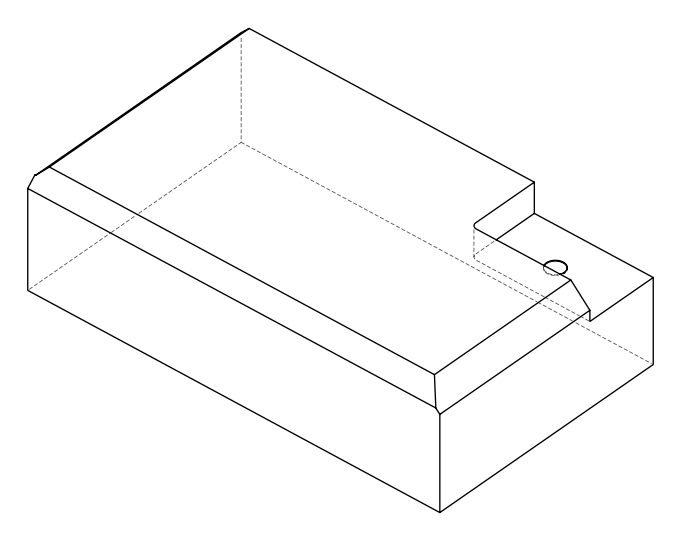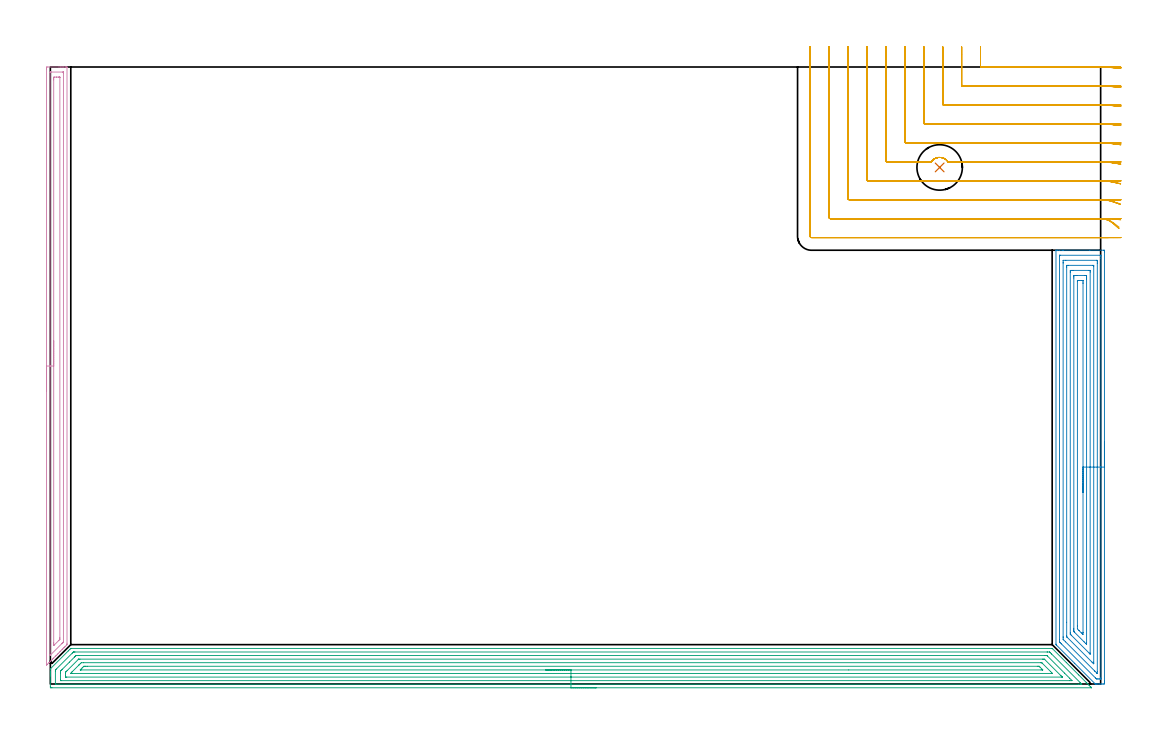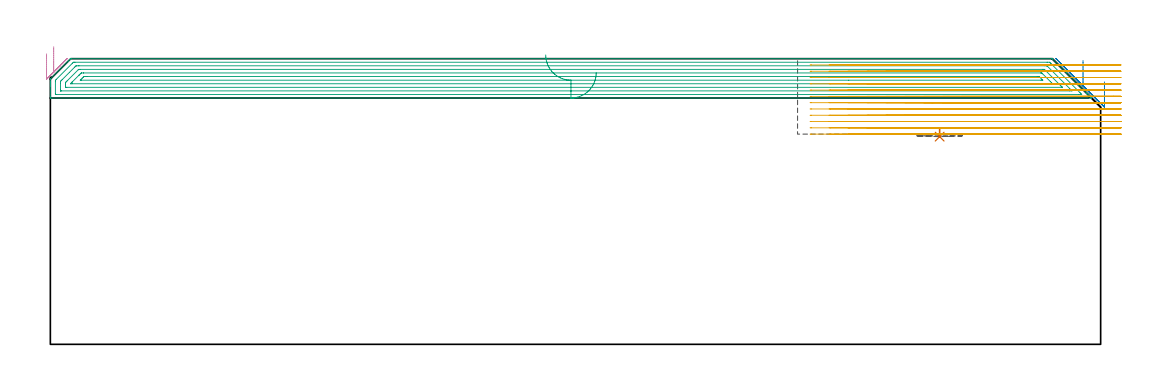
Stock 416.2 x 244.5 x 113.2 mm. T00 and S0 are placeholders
(PLAN: 5 operations, 2 tool changes, 69.8 min)
(1 INDEXABLE_INSERT_DRILL_BLIND_HOLE_FROM_SOLID | STEP1POCKET | NXT0302_007 | 0.02 min | 7796 mm3)
(2 AREA_MILL | FG_CHAMFER_SURFACE | UGT0205_001 | 9.63 min | 33112 mm3)
(3 AREA_MILL_1 | FG_CHAMFER_SURFACE_1 | UGT0205_001 | 19.6 min | 48957 mm3)
(4 AREA_MILL_2 | FG_CHAMFER_SURFACE_2 | UGT0205_001 | 5.82 min | 7598 mm3)
(5 MILL_CORNER_NOTCH_RECTANGULAR | CORNER_NOTCH_RECTANGULAR | NXT0201_013 | Follow Part, ap 2.5, ae 75% | 34.69 min | 251513 mm3)
(TOOL NXT0302_007 | Index. Insert Drill 18mm [880-D1800L25-05] | D18 PA176 FL90 Z2)
(TOOL UGT0205_001 | Chamfer Mill 20 x 3 x 45 deg. | D20 FL50 Z2)
(TOOL NXT0201_013 | ENDMILL 10mm | D10 FL30 Z4)
(OP 1 INDEXABLE_INSERT_DRILL_BLIND_HOLE_FROM_SOLID)
G17 G21 G94 G90
T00 M6
G54
G17 G0 G90 X352.4 Y204.7 S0 M3
G43 Z123.2 H1
G94 G81 G98 Z82.3 F250. R85.3
G80
M5
M2
(OP 2 AREA_MILL)
G17 G21 G94 G90
T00 M6
G54
G17 G0 G90 X417.7 Y95.95 S1061 M3
G43 Z123.2 H0
Z104.
G94 G1 Y95.912 Z103.128 F250.
Y95.798 Z102.263
Y95.609 Z101.412
Y95.347 Z100.58
Y95.013 Z99.774
Y94.61 Z99.
Y94.141 Z98.264
Y93.61 Z97.572
Y93.021 Z96.929
Y92.378 Z96.34
Y91.686 Z95.808
Y90.95 Z95.34
Y90.176 Z94.937
Y89.37 Z94.603
Y88.538 Z94.341
Y87.686 Z94.152
Y86.822 Z94.038
Y85.95 Z94.
Y1.116
X417.699 Y0.62 Z94.001
X417.696 Y0.227 Z94.002
X417.691 Y0.01 Z94.004
X417.31 Y0. Z94.385
X416.773 Z94.924
X416.432 Z95.264
X415.896 Z95.8
X415.555 Z96.14
X414.874 Z96.825
X414.531 Z97.168
X414.354 Z97.341
X414.139 Y0.001 Z97.551
X414.097 Y0.01 Z97.593
X414.049 Y0.047 Z97.643
X413.963 Y0.135 Z97.733
X413.926 Y0.173 Z97.772
X405.907 Y8.192 Z105.791
X398.654 Y15.447 Z113.045
X398.504 Y15.605 Z113.189
X398.5 Y15.81 Z113.2
Y171.727
X398.502 Y171.89 Z113.188
X398.649 Y171.897 Z113.043
X398.803 Y171.9 Z112.896
X399.086 Z112.613
X399.768 Z111.927
X400.985 Z110.712
X401.522 Z110.172
X411.913 Z99.785
X417.31 Z94.388
X417.581 Y171.897 Z94.117
X417.692 Y171.89 Z94.006
X417.699 Y171.777 Z93.999
X417.7 Y171.28 Z94.
Y85.95
X416.286 Z95.414
Y2.407
X416.284 Y2.035 Z95.416
X416.282 Y2.014 Z95.418
X416.28 Y2.01 Z95.42
X416.266 Y2.006 Z95.434
X416.195 Y2.002 Z95.505
X416.088 Y2. Z95.612
X415.955 Z95.745
X415.555 Z96.145
X415.076 Y2.002 Z96.624
X414.678 Y2.01 Z97.022
X414.548 Y2.013 Z97.152
X414.415 Y2.142 Z97.285
X414.144 Y2.407 Z97.556
X400.645 Y15.905 Z111.055
X400.25 Y16.302 Z111.45
X400.051 Y16.506 Z111.649
X399.952 Y16.609 Z111.748
X399.921 Y16.658 Z111.779
X399.914 Y17.597 Z111.786
Y169.493
X399.916 Y169.865 Z111.784
X399.918 Y169.886 Z111.782
X399.92 Y169.89 Z111.78
X399.935 Y169.894 Z111.765
X400.005 Y169.898 Z111.695
X400.112 Y169.9 Z111.588
X400.245 Z111.455
X416.033 Z95.667
X416.216 Y169.897 Z95.484
X416.249 Y169.895 Z95.451
X416.278 Y169.891 Z95.422
X416.28 Y169.848 Z95.42
X416.284 Y169.644 Z95.416
X416.285 Y169.493 Z95.415
X416.286 Y168.749 Z95.414
Y85.95
X414.872 Z96.828
X414.871 Y4.891 Z96.829
X414.87 Y4.194 Z96.83
X414.869 Y4.155 Z96.831
X414.812 Y4.194 Z96.888
X414.678 Y4.324 Z97.022
X413.911 Y5.088 Z97.789
X413.801 Y5.198 Z97.899
X402.296 Y16.703 Z109.404
X401.522 Y17.483 Z110.178
X401.413 Y17.597 Z110.287
X401.335 Y17.7 Z110.365
X401.333 Y17.789 Z110.367
X401.329 Y18.49 Z110.371
Y18.687
Y166.812
Y167.008
X401.336 Y167.706 Z110.364
X401.338 Y167.893 Z110.362
X402.399 Y167.9 Z109.301
X414.489 Y167.899 Z97.211
X414.678 Y167.895 Z97.022
X414.862 Y167.89 Z96.838
X414.867 Y167.706 Z96.833
X414.869 Y167.511 Z96.831
X414.871 Y166.812 Z96.829
X414.872 Y166.615 Z96.828
Y85.95
X413.457 Z98.243
Y8.662
X413.456 Y8.12 Z98.244
X413.454 Y8.042 Z98.246
X413.452 Y8.011 Z98.248
X413.31 Y8.147 Z98.39
X413.057 Y8.393 Z98.643
X412.924 Y8.525 Z98.776
X412.787 Y8.662 Z98.913
X402.959 Y18.49 Z108.741
X402.852 Y18.603 Z108.848
X402.767 Y18.694 Z108.933
X402.75 Y18.732 Z108.95
X402.748 Y18.763 Z108.952
X402.744 Y19.033 Z108.956
X402.743 Y24.45 Z108.957
Y165.025
X402.744 Y165.567 Z108.956
X402.746 Y165.749 Z108.954
X402.749 Y165.885 Z108.951
X402.847 Y165.89 Z108.853
X403.276 Y165.9 Z108.424
X403.294 Z108.406
X412.943 Z98.757
X413.352 Y165.893 Z98.348
X413.448 Y165.89 Z98.252
X413.452 Y165.827 Z98.248
X413.455 Y165.758 Z98.245
X413.457 Y165.376 Z98.243
Y85.95
X412.043 Z99.657
Y12.24
X412.041 Y12.017 Z99.659
X412.037 Y11.908 Z99.663
X412.035 Y11.876 Z99.665
X412.002 Y11.905 Z99.698
X411.907 Y11.995 Z99.793
X411.663 Y12.236 Z100.037
X404.515 Y19.384 Z107.185
X404.339 Y19.563 Z107.361
X404.199 Y19.71 Z107.501
X404.164 Y19.751 Z107.536
X404.161 Y19.774 Z107.539
X404.159 Y19.829 Z107.541
X404.157 Y20.273 Z107.543
Y163.234
X404.164 Y163.683 Z107.536
X404.171 Y163.89 Z107.529
X404.384 Y163.897 Z107.316
X405.03 Y163.9 Z106.67
X405.258 Z106.442
X411.398 Y163.899 Z100.302
X411.912 Y163.893 Z99.788
X412.032 Y163.89 Z99.668
X412.036 Y163.683 Z99.664
X412.043 Y163.242 Z99.657
Y85.95
X410.629 Z101.071
Y16.361
X410.627 Y15.81 Z101.073
X410.625 Y15.742 Z101.075
Y15.74
X410.609 Y15.75 Z101.091
X410.541 Y15.81 Z101.159
X410.293 Y16.055 Z101.407
X409.644 Y16.703 Z102.056
X405.907 Y20.44 Z105.793
X405.728 Y20.622 Z105.972
X405.639 Y20.715 Z106.061
X405.596 Y20.764 Z106.104
X405.578 Y20.787 Z106.122
X405.577 Y20.829 Z106.123
X405.573 Y21.171 Z106.127
X405.571 Y21.513 Z106.129
Y22.064
X405.572 Y160.9 Z106.128
X405.574 Y161.451 Z106.126
X405.578 Y161.787 Z106.122
X405.583 Y161.89 Z106.117
X405.687 Y161.893 Z106.013
X405.907 Y161.897 Z105.793
X406.344 Y161.9 Z105.356
X406.784 Z104.916
X409.852 Z101.848
X410.293 Y161.898 Z101.407
X410.44 Y161.895 Z101.26
X410.557 Y161.89 Z101.143
X410.622 Y161.882 Z101.078
X410.624 Y161.793 Z101.076
X410.627 Y161.451 Z101.073
X410.629 Y161.109 Z101.071
Y160.558
Y85.95
X409.215 Z102.485
X409.214 Y20.483 Z102.486
X409.213 Y20.277 Z102.487
X409.208 Y19.596 Z102.492
X408.539 Y20.259 Z103.161
X407.661 Y21.136 Z104.039
X407.628 Y21.171 Z104.072
X406.992 Y21.852 Z104.708
X406.986 Y22.958 Z104.714
X406.985 Y159.459 Z104.715
X406.986 Y159.664 Z104.714
X406.989 Y159.836 Z104.711
X406.991 Y159.877 Z104.709
X406.993 Y159.89 Z104.707
X407.045 Y159.893 Z104.655
X407.199 Y159.897 Z104.501
X407.43 Y159.9 Z104.27
X407.661 Z104.039
X408.539 Z103.161
X409.185 Y159.899 Z102.515
X409.203 Y159.894 Z102.497
X409.207 Y159.892 Z102.493
X409.211 Y159.873 Z102.489
X409.213 Y159.664 Z102.487
X409.215 Y158.975 Z102.485
Y158.771
Y85.95
Y85.078 Z102.523
Y84.213 Z102.637
Y83.362 Z102.826
Y82.53 Z103.088
Y81.724 Z103.422
Y80.95 Z103.825
Y80.214 Z104.294
Y79.522 Z104.825
Y78.879 Z105.414
Y78.29 Z106.057
Y77.758 Z106.75
Y77.29 Z107.485
Y76.887 Z108.259
Y76.553 Z109.065
Y76.291 Z109.897
Y76.102 Z110.749
Y75.988 Z111.614
Y75.95 Z112.485
G0 Z123.2
M5
M2
(OP 3 AREA_MILL_1)
G17 G21 G94 G90
T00 M6
G54
G17 G0 G90 X216.3 Y-1.5 S1061 M3
G43 Z123.2 H0
Z107.6
G94 G1 X216.262 Z106.728 F250.
X216.148 Z105.864
X215.959 Z105.012
X215.697 Z104.18
X215.363 Z103.374
X214.96 Z102.6
X214.492 Z101.864
X213.96 Z101.172
X213.371 Z100.529
X212.728 Z99.94
X212.036 Z99.408
X211.3 Z98.94
X210.526 Z98.537
X209.72 Z98.203
X208.888 Z97.941
X208.036 Z97.752
X207.172 Z97.638
X206.3 Z97.6
X0.63
X0.264 Y-1.497 Z97.602
X0.01 Y-1.493 Z97.604
X0. Y-1.138 Z97.959
Y3.237 Z102.332
Y3.754 Z102.851
Y4.112 Z103.208
Y4.629 Z103.725
Y4.987 Z104.082
X0.001 Y5.862 Z104.96
X0.003 Y5.992 Z105.088
X0.034 Y6.035 Z105.133
X7.122 Y13.123 Z112.222
X7.784 Y13.785 Z112.883
X8.027 Y14.025 Z113.122
X8.106 Y14.097 Z113.189
X8.231 Y14.1 Z113.2
X396.768
X396.995 Y14.096 Z113.189
X397.147 Y13.953 Z113.053
X402.613 Y8.488 Z107.586
X407.499 Y3.602 Z102.701
X410.49 Y0.612 Z99.708
X410.629 Y0.473 Z99.57
X410.784 Y0.317 Z99.415
X410.928 Y0.175 Z99.27
X411.374 Y-0.274 Z98.826
X411.672 Y-0.571 Z98.527
X411.802 Y-0.7 Z98.396
X412.156 Y-1.056 Z98.044
X412.332 Y-1.231 Z97.868
X412.407 Y-1.307 Z97.793
X412.566 Y-1.47 Z97.628
X412.583 Y-1.494 Z97.604
X412.566 Y-1.499 Z97.599
X206.3 Y-1.5 Z97.6
Y-0.086 Z99.014
X2.237 Y-0.085 Z99.015
X2.061 Y-0.082 Z99.018
X2.019 Y-0.079 Z99.021
X2.009 Y-0.076 Z99.024
X2.006 Y-0.063 Z99.037
X2.003 Y-0.028 Z99.072
X2. Y0.146 Z99.246
X2.001 Y4.987 Z104.087
X2.004 Y5.393 Z104.493
X2.01 Y5.513 Z104.613
X2.023 Y5.561 Z104.661
X2.365 Y5.915 Z105.015
X8.678 Y12.228 Z111.328
X9.001 Y12.547 Z111.647
X9.085 Y12.628 Z111.728
X9.135 Y12.674 Z111.774
X9.216 Y12.679 Z111.779
X9.572 Y12.684 Z111.784
X9.754 Y12.685 Z111.785
X394.98
X395.162
X395.874 Y12.679 Z111.779
X395.969 Y12.67 Z111.77
X396.069 Y12.573 Z111.673
X396.27 Y12.377 Z111.477
X396.662 Y11.988 Z111.088
X396.768 Y11.882 Z110.982
X408.038 Y0.612 Z99.712
X408.393 Y0.254 Z99.354
X408.666 Y-0.028 Z99.072
X408.706 Y-0.079 Z99.021
X408.613 Y-0.081 Z99.019
X408.393 Y-0.084 Z99.016
X408.212 Y-0.085 Z99.015
X407.499 Y-0.086 Z99.014
X206.3
Y1.328 Z100.428
X4.369 Y1.329 Z100.429
X4.207 Y1.331 Z100.431
X4.046 Y1.335 Z100.435
X4.01 Y1.336 Z100.436
X4.006 Y1.366 Z100.466
X4.003 Y1.42 Z100.52
X4.001 Y1.487 Z100.587
X4. Y1.69 Z100.79
X4.001 Y4.314 Z103.414
X4.008 Y4.987 Z104.087
X4.01 Y5.087 Z104.187
X4.051 Y5.14 Z104.24
X4.207 Y5.305 Z104.405
X4.488 Y5.588 Z104.688
X4.762 Y5.862 Z104.962
X7.583 Y8.684 Z107.784
X9.572 Y10.673 Z109.773
X9.795 Y10.895 Z109.995
X10.018 Y11.113 Z110.213
X10.167 Y11.255 Z110.355
X10.311 Y11.265 Z110.365
X10.467 Y11.267 Z110.367
X11.199 Y11.271 Z110.371
X11.361 Y11.272 Z110.372
X394.086 Y11.271 Z110.371
X394.822 Y11.267 Z110.367
X394.896 Y11.265 Z110.365
X394.936 Y11.253 Z110.353
X394.98 Y11.217 Z110.317
X395.087 Y11.113 Z110.213
X401.91 Y4.291 Z103.391
X403.922 Y2.279 Z101.379
X404.709 Y1.487 Z100.587
X404.816 Y1.374 Z100.474
X404.835 Y1.335 Z100.435
X403.922 Y1.329 Z100.429
X206.3 Y1.328 Z100.428
Y2.743 Z101.843
X6.501
X6.151 Y2.744 Z101.844
X6.097 Y2.746 Z101.846
X6.042 Y2.75 Z101.85
X6.01 Y2.755 Z101.855
X6.008 Y2.803 Z101.903
X6. Y3.233 Z102.333
Y4.108 Z103.208
Y4.112 Z103.212
X6.01 Y4.547 Z103.647
X6.013 Y4.652 Z103.752
X6.071 Y4.715 Z103.815
X6.169 Y4.817 Z103.917
X6.337 Y4.987 Z104.087
X6.61 Y5.261 Z104.361
X11.033 Y9.684 Z108.784
X11.143 Y9.791 Z108.891
X11.186 Y9.829 Z108.929
X11.209 Y9.848 Z108.948
X11.236 Y9.85 Z108.95
X11.361 Y9.854 Z108.954
X11.75 Y9.857 Z108.957
X393.191
X393.583 Y9.855 Z108.955
X393.832 Y9.85 Z108.95
X393.892 Y9.848 Z108.948
X393.977 Y9.768 Z108.868
X394.086 Y9.665 Z108.765
X400.514 Y3.237 Z102.337
X400.675 Y3.074 Z102.174
X400.973 Y2.767 Z101.867
X400.991 Y2.746 Z101.846
X400.99
X400.967 Y2.744 Z101.844
X400.923 Y2.743 Z101.843
X206.3
Y4.157 Z103.257
X8.633
X8.279 Y4.158 Z103.258
X8.103 Y4.161 Z103.261
X8.021 Y4.164 Z103.264
X8.011 Y4.179 Z103.279
X8.296 Y4.486 Z103.586
X8.627 Y4.827 Z103.927
X8.678 Y4.88 Z103.98
X11.361 Y7.563 Z106.663
X11.411 Y7.613 Z106.713
X11.833 Y8.026 Z107.126
X12.255 Y8.436 Z107.536
X12.305 Y8.438 Z107.538
X13.149 Y8.443 Z107.543
X13.195
X392.343
X392.767 Y8.442 Z107.542
X392.819 Y8.439 Z107.539
X392.842 Y8.437 Z107.537
X392.874 Y8.416 Z107.516
X393.017 Y8.28 Z107.38
X393.191 Y8.11 Z107.21
X396.314 Y4.987 Z104.087
X396.768 Y4.531 Z103.631
X397.015 Y4.275 Z103.375
X397.112 Y4.164 Z103.264
X396.768 Y4.158 Z103.258
X396.722 Y4.157 Z103.257
X206.3
Y5.571 Z104.671
X12.255 Y5.572 Z104.672
X11.957 Y5.573 Z104.673
X11.873 Y5.575 Z104.675
X11.838 Y5.577 Z104.677
X11.91 Y5.654 Z104.754
X12.041 Y5.792 Z104.892
X12.624 Y6.376 Z105.476
X13.066 Y6.819 Z105.919
X13.149 Y6.901 Z106.001
X13.235 Y6.979 Z106.079
X13.27 Y7.01 Z106.11
X13.301 Y7.022 Z106.122
X13.448 Y7.025 Z106.125
X13.747 Y7.028 Z106.128
X14.043 Y7.029 Z106.129
X14.64
X391.105
X391.403 Y7.028 Z106.128
X391.7 Y7.025 Z106.125
X391.784 Y7.022 Z106.122
X391.824 Y7.017 Z106.117
X391.846 Y6.998 Z106.098
X391.937 Y6.911 Z106.011
X392.114 Y6.738 Z105.838
X392.297 Y6.555 Z105.655
X392.989 Y5.862 Z104.962
X393.191 Y5.657 Z104.757
X393.258 Y5.583 Z104.683
X393.251 Y5.578 Z104.678
X393.191 Y5.576 Z104.676
X392.594 Y5.572 Z104.672
X316.382 Y5.571 Z104.671
X206.3
X205.428 Z104.709
X204.564 Z104.823
X203.712 Z105.012
X202.88 Z105.274
X202.074 Z105.608
X201.3 Z106.011
X200.564 Z106.48
X199.872 Z107.011
X199.229 Z107.6
X198.64 Z108.243
X198.108 Z108.935
X197.64 Z109.671
X197.237 Z110.445
X196.903 Z111.251
X196.641 Z112.083
X196.452 Z112.935
X196.338 Z113.8
X196.3 Z114.671
G0 Z123.2
M5
M2
(OP 4 AREA_MILL_2)
G17 G21 G94 G90
T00 M6
G54
G17 G0 G90 X-1.5 Y116. S1061 M3
G43 Z123.2 H0
Z115.1
G94 G1 Y116.038 Z114.228 F250.
Y116.152 Z113.364
Y116.341 Z112.512
Y116.603 Z111.68
Y116.937 Z110.874
Y117.34 Z110.1
Y117.808 Z109.364
Y118.34 Z108.672
Y118.929 Z108.029
Y119.572 Z107.44
Y120.264 Z106.908
Y121. Z106.44
Y121.774 Z106.037
Y122.58 Z105.703
Y123.412 Z105.441
Y124.263 Z105.252
Y125.128 Z105.138
Y126. Z105.1
Y243.505
X-1.499 Y243.886 Z105.101
X-1.495 Y244.393 Z105.103
X-1.492 Y244.491 Z105.106
X-0.992 Y244.5 Z105.605
X3.435 Z110.03
X3.989 Z110.585
X4.321 Z110.917
X4.874 Z111.47
X5.206 Z111.801
X5.871 Z112.471
X6.219 Z112.818
X6.577 Y244.493 Z113.168
X6.597 Y244.49 Z113.188
X6.6 Y244.332 Z113.2
Y16.152
Y15.605 Z113.183
X6.54 Y15.54 Z113.14
X5.766 Y14.766 Z112.366
X5.502 Y14.5 Z112.098
X5.367 Y14.366 Z111.964
X4.896 Y13.896 Z111.495
X4.616 Y13.614 Z111.212
X4.026 Y13.026 Z110.626
X3.731 Y12.728 Z110.326
X3.14 Y12.14 Z109.74
X2.845 Y11.843 Z109.44
X2.24 Y11.24 Z108.84
X1.96 Y10.957 Z108.554
X1.277 Y10.277 Z107.877
X0.902 Y9.9 Z107.498
X0.361 Y9.361 Z106.96
X0.009 Y9.007 Z106.605
X-0.556 Y8.444 Z106.044
X-1.332 Y7.668 Z105.266
X-1.435 Y7.569 Z105.163
X-1.492 Y7.518 Z105.106
X-1.499 Y7.635 Z105.101
X-1.5 Y7.668 Z105.1
Y126.
X-0.086 Z106.514
X-0.085 Y242.318 Z106.515
X-0.084 Y242.427 Z106.516
X-0.081 Y242.48 Z106.519
X-0.08 Y242.486 Z106.52
X-0.067 Y242.49 Z106.533
X-0.015 Y242.495 Z106.585
X0.383 Y242.499 Z106.983
X4.81 Z111.41
X5.056 Y242.496 Z111.656
X5.165 Y242.491 Z111.765
X5.179 Y242.488 Z111.779
X5.181 Y242.471 Z111.781
X5.184 Y242.422 Z111.784
X5.185 Y242.322 Z111.785
X5.186 Y242.121 Z111.786
X5.185 Y16.827 Z111.785
X5.184 Y16.718 Z111.784
X5.181 Y16.664 Z111.781
X5.179 Y16.641 Z111.779
X5.164 Y16.624 Z111.764
X4.954 Y16.407 Z111.554
X4.702 Y16.152 Z111.302
X4.511 Y15.96 Z111.111
X0.064 Y11.514 Z106.664
X-0.033 Y11.421 Z106.567
X-0.07 Y11.388 Z106.53
X-0.078 Y11.382 Z106.522
X-0.08 Y11.404 Z106.52
X-0.083 Y11.491 Z106.517
X-0.086 Y11.665 Z106.514
Y11.686
Y126.
X1.328 Z107.928
X1.329 Y239.42 Z107.929
X1.33 Y239.758 Z107.93
X1.334 Y240.314 Z107.934
X1.335 Y240.474 Z107.935
X1.488 Y240.491 Z108.088
X1.664 Y240.495 Z108.264
X2.365 Y240.5 Z108.965
X2.55 Z109.15
X3.251 Z109.851
X3.435 Y240.498 Z110.035
X3.62 Y240.495 Z110.22
X3.743 Y240.49 Z110.343
X3.766 Y240.483 Z110.366
X3.767 Y240.466 Z110.367
X3.769 Y240.426 Z110.369
X3.771 Y240.314 Z110.371
Y18.492
X3.769 Y17.938 Z110.369
X3.767 Y17.769 Z110.367
X3.765 Y17.688 Z110.365
X3.73 Y17.641 Z110.33
X3.435 Y17.337 Z110.035
X3.291 Y17.191 Z109.891
X1.358 Y15.259 Z107.958
X1.347 Y15.252 Z107.947
X1.341 Y15.25 Z107.941
X1.335 Y15.259 Z107.935
X1.333 Y15.284 Z107.933
X1.33 Y15.596 Z107.93
X1.329 Y16.152 Z107.929
X1.328 Y16.491 Z107.928
Y126.
Y126.872 Z107.966
Y127.736 Z108.08
Y128.588 Z108.269
Y129.42 Z108.532
Y130.226 Z108.865
Y131. Z109.268
Y131.736 Z109.737
Y132.428 Z110.268
Y133.071 Z110.857
Y133.66 Z111.501
Y134.191 Z112.193
Y134.66 Z112.928
Y135.063 Z113.702
Y135.397 Z114.508
Y135.659 Z115.34
Y135.848 Z116.192
Y135.962 Z117.057
Y136. Z117.928
G0 Z123.2
M5
M2
(OP 5 MILL_CORNER_NOTCH_RECTANGULAR)
G17 G21 G94 G90
T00 M6
G54
G17 G0 G90 X368.6 Y252.5 S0 M3
G43 Z123.2 H0
Z110.708
G94 G1 Y249.5 F250.
Y244.895 F500.
G3 X369.095 Y244.4 R0.5
G1 X416.207
G2 X421.2 Y244.215 R67.5
G1 X424.192 Y243.993 F250.
G0 Z123.2
X361.1 Y252.5
Z110.708
G1 Y249.5
Y237.395 F500.
G3 X361.595 Y236.9 R0.5
G1 X416.207
G2 X421.2 Y236.692 R60.
G1 X424.19 Y236.442 F250.
G0 Z123.2
X353.6 Y252.5
Z110.708
G1 Y249.5
Y229.895 F500.
G3 X354.095 Y229.4 R0.5
G1 X416.207
G2 X421.2 Y229.162 R52.5
G1 X424.186 Y228.877 F250.
G0 Z123.2
X346.1 Y252.5
Z110.708
G1 Y249.5
Y222.396 F500.
G3 X346.596 Y221.9 R0.5
G1 X416.207
G2 X421.2 Y221.622 R45.
G1 X424.181 Y221.289 F250.
G0 Z123.2
X338.6 Y252.5
Z110.708
G1 Y249.5
Y214.896 F500.
G3 X339.096 Y214.4 R0.5
G1 X416.207
G2 X421.2 Y214.066 R37.5
G1 X424.173 Y213.667 F250.
G0 Z123.2
X331.1 Y252.5
Z110.708
G1 Y249.5
Y207.396 F500.
G3 X331.596 Y206.9 R0.5
G1 X349.071
G2 X349.715 Y207.653 R4.033
G1 X350.146 Y208.
G2 X355.693 Y206.967 R4.019
G1 X355.732 Y206.9
X416.207
G2 X421.2 Y206.482 R30.
G1 X424.158 Y205.982 F250.
G0 Z123.2
X323.6 Y252.5
Z110.708
G1 Y249.5
Y199.896 F500.
G3 X324.096 Y199.4 R0.5
G1 X416.207
G2 X421.2 Y198.839 R22.5
G1 X424.125 Y198.173 F250.
G0 Z123.2
X316.1 Y252.5
Z110.708
G1 Y249.5
Y192.396 F500.
G3 X316.596 Y191.9 R0.5
G1 X416.207
G2 X421.2 Y191.045 R15.
G1 X424.029 Y190.046 F250.
G0 Z123.2
X308.6 Y252.5
Z110.708
G1 Y249.5
Y184.897 F500.
G3 X309.097 Y184.4 R0.5
G1 X416.207
G2 X421.2 Y182.497 R7.5
G1 X423.439 Y180.5 F250.
G0 Z123.2
X301.1 Y252.5
Z110.708
G1 Y249.5
Y177.397 F500.
G3 X301.597 Y176.9 R0.5
G1 X416.207
X419.207 F250.
G0 Z123.2
X368.6 Y252.5
Z108.217
G1 Y249.5
Y244.895 F500.
G3 X369.095 Y244.4 R0.5
G1 X416.207
G2 X421.2 Y244.215 R67.5
G1 X424.192 Y243.993 F250.
G0 Z123.2
X361.1 Y252.5
Z108.217
G1 Y249.5
Y237.395 F500.
G3 X361.595 Y236.9 R0.5
G1 X416.207
G2 X421.2 Y236.692 R60.
G1 X424.19 Y236.442 F250.
G0 Z123.2
X353.6 Y252.5
Z108.217
G1 Y249.5
Y229.895 F500.
G3 X354.095 Y229.4 R0.5
G1 X416.207
G2 X421.2 Y229.162 R52.5
G1 X424.186 Y228.877 F250.
G0 Z123.2
X346.1 Y252.5
Z108.217
G1 Y249.5
Y222.395 F500.
G3 X346.595 Y221.9 R0.5
G1 X416.207
G2 X421.2 Y221.622 R45.
G1 X424.181 Y221.289 F250.
G0 Z123.2
X338.6 Y252.5
Z108.217
G1 Y249.5
Y214.896 F500.
G3 X339.096 Y214.4 R0.5
G1 X416.207
G2 X421.2 Y214.066 R37.5
G1 X424.173 Y213.667 F250.
G0 Z123.2
X331.1 Y252.5
Z108.217
G1 Y249.5
Y207.396 F500.
G3 X331.596 Y206.9 R0.5
G1 X349.071
G2 X349.715 Y207.653 R4.033
G1 X350.146 Y208.
G2 X355.693 Y206.967 R4.019
G1 X355.732 Y206.9
X416.207
G2 X421.2 Y206.482 R30.
G1 X424.158 Y205.982 F250.
G0 Z123.2
X323.6 Y252.5
Z108.217
G1 Y249.5
Y199.896 F500.
G3 X324.096 Y199.4 R0.5
G1 X416.207
G2 X421.2 Y198.839 R22.5
G1 X424.125 Y198.173 F250.
G0 Z123.2
X316.1 Y252.5
Z108.217
G1 Y249.5
Y192.396 F500.
G3 X316.596 Y191.9 R0.5
G1 X416.207
G2 X421.2 Y191.045 R15.
G1 X424.029 Y190.046 F250.
G0 Z123.2
X308.6 Y252.5
Z108.217
G1 Y249.5
Y184.897 F500.
G3 X309.097 Y184.4 R0.5
G1 X416.207
G2 X421.2 Y182.497 R7.5
G1 X423.439 Y180.5 F250.
G0 Z123.2
X301.1 Y252.5
Z108.217
G1 Y249.5
Y177.397 F500.
G3 X301.597 Y176.9 R0.5
G1 X416.207
X419.207 F250.
G0 Z123.2
X368.6 Y252.5
Z105.725
G1 Y249.5
Y244.895 F500.
G3 X369.095 Y244.4 R0.5
G1 X416.207
G2 X421.2 Y244.215 R67.5
G1 X424.192 Y243.993 F250.
G0 Z123.2
X361.1 Y252.5
Z105.725
G1 Y249.5
Y237.395 F500.
G3 X361.595 Y236.9 R0.5
G1 X416.207
G2 X421.2 Y236.692 R60.
G1 X424.19 Y236.442 F250.
G0 Z123.2
X353.6 Y252.5
Z105.725
G1 Y249.5
Y229.895 F500.
G3 X354.095 Y229.4 R0.5
G1 X416.207
G2 X421.2 Y229.162 R52.5
G1 X424.186 Y228.877 F250.
G0 Z123.2
X346.1 Y252.5
Z105.725
G1 Y249.5
Y222.396 F500.
G3 X346.596 Y221.9 R0.5
G1 X416.207
G2 X421.2 Y221.622 R45.
G1 X424.181 Y221.289 F250.
G0 Z123.2
X338.6 Y252.5
Z105.725
G1 Y249.5
Y214.896 F500.
G3 X339.096 Y214.4 R0.5
G1 X416.207
G2 X421.2 Y214.066 R37.5
G1 X424.173 Y213.667 F250.
G0 Z123.2
X331.1 Y252.5
Z105.725
G1 Y249.5
Y207.396 F500.
G3 X331.596 Y206.9 R0.5
G1 X349.07
G2 X349.542 Y207.487 R4.024
X349.712 Y207.651 R4.017
G1 X350.151 Y208.003
G2 X350.46 Y208.191 R4.012
X353.945 Y208.378 R4.018
X355.709 Y206.94 R4.012
G1 X355.732 Y206.9
X416.207
G2 X421.2 Y206.482 R30.
G1 X424.158 Y205.982 F250.
G0 Z123.2
X323.6 Y252.5
Z105.725
G1 Y249.5
Y199.896 F500.
G3 X324.096 Y199.4 R0.5
G1 X416.207
G2 X421.2 Y198.839 R22.5
G1 X424.125 Y198.173 F250.
G0 Z123.2
X316.1 Y252.5
Z105.725
G1 Y249.5
Y192.396 F500.
G3 X316.596 Y191.9 R0.5
G1 X416.207
G2 X421.2 Y191.045 R15.
G1 X424.029 Y190.046 F250.
G0 Z123.2
X308.6 Y252.5
Z105.725
G1 Y249.5
Y184.897 F500.
G3 X309.097 Y184.4 R0.5
G1 X416.207
G2 X421.2 Y182.497 R7.5
G1 X423.439 Y180.5 F250.
G0 Z123.2
X301.1 Y252.5
Z105.725
G1 Y249.5
Y177.397 F500.
G3 X301.597 Y176.9 R0.5
G1 X416.207
X419.207 F250.
G0 Z123.2
X368.6 Y252.5
Z103.233
G1 Y249.5
Y244.895 F500.
G3 X369.095 Y244.4 R0.5
G1 X416.612
G2 X421.2 Y244.244 R67.5
G1 X424.193 Y244.04 F250.
G0 Z123.2
X361.1 Y252.5
Z103.233
G1 Y249.5
Y237.395 F500.
G3 X361.595 Y236.9 R0.5
G1 X416.612
G2 X421.2 Y236.724 R60.
G1 X424.191 Y236.495 F250.
G0 Z123.2
X353.6 Y252.5
Z103.233
G1 Y249.5
Y229.895 F500.
G3 X354.095 Y229.4 R0.5
G1 X416.612
G2 X421.2 Y229.199 R52.5
G1 X424.189 Y228.937 F250.
G0 Z123.2
X346.1 Y252.5
Z103.233
G1 Y249.5
Y222.395 F500.
G3 X346.595 Y221.9 R0.5
G1 X416.612
G2 X421.2 Y221.666 R45.
G1 X424.184 Y221.36 F250.
G0 Z123.2
X338.6 Y252.5
Z103.233
G1 Y249.5
Y214.896 F500.
G3 X339.096 Y214.4 R0.5
G1 X416.612
G2 X421.2 Y214.118 R37.5
G1 X424.177 Y213.751 F250.
G0 Z123.2
X331.1 Y252.5
Z103.233
G1 Y249.5
Y207.396 F500.
G3 X331.596 Y206.9 R0.5
G1 X349.07
G2 X349.34 Y207.262 R4.02
X349.712 Y207.651 R4.017
G1 X350.151 Y208.003
G2 X350.399 Y208.157 R4.012
X354.236 Y208.242 R4.019
X355.709 Y206.94 R4.012
G1 X355.732 Y206.9
X416.612
G2 X421.2 Y206.547 R30.
G1 X424.165 Y206.088 F250.
G0 Z123.2
X323.6 Y252.5
Z103.233
G1 Y249.5
Y199.896 F500.
G3 X324.096 Y199.4 R0.5
G1 X416.612
G2 X421.2 Y198.927 R22.5
G1 X424.137 Y198.316 F250.
G0 Z123.2
X316.1 Y252.5
Z103.233
G1 Y249.5
Y192.396 F500.
G3 X316.596 Y191.9 R0.5
G1 X416.612
G2 X421.2 Y191.181 R15.
G1 X424.056 Y190.264 F250.
G0 Z123.2
X308.6 Y252.5
Z103.233
G1 Y249.5
Y184.897 F500.
G3 X309.097 Y184.4 R0.5
G1 X416.612
G2 X421.2 Y182.833 R7.5
G1 X423.573 Y180.998 F250.
G0 Z123.2
X301.1 Y252.5
Z103.233
G1 Y249.5
Y177.397 F500.
G3 X301.597 Y176.9 R0.5
G1 X416.612
X419.612 F250.
G0 Z123.2
X368.6 Y252.5
Z100.742
G1 Y249.5
Y244.895 F500.
G3 X369.095 Y244.4 R0.5
G1 X420.105
G2 X421.2 Y244.391 R67.5
G1 X424.2 Y244.342 F250.
G0 Z123.2
X361.1 Y252.5
Z100.742
G1 Y249.5
Y237.395 F500.
G3 X361.595 Y236.9 R0.5
G1 X420.105
G2 X421.2 Y236.89 R60.
G1 X424.2 Y236.835 F250.
G0 Z123.2
X353.6 Y252.5
Z100.742
G1 Y249.5
Y229.895 F500.
G3 X354.095 Y229.4 R0.5
G1 X420.105
G2 X421.2 Y229.389 R52.5
G1 X424.199 Y229.326 F250.
G0 Z123.2
X346.1 Y252.5
Z100.742
G1 Y249.5
Y222.395 F500.
G3 X346.595 Y221.9 R0.5
G1 X420.105
G2 X421.2 Y221.887 R45.
G1 X424.199 Y221.814 F250.
G0 Z123.2
X338.6 Y252.5
Z100.742
G1 Y249.5
Y214.896 F500.
G3 X339.096 Y214.4 R0.5
G1 X420.105
G2 X421.2 Y214.384 R37.5
G1 X424.199 Y214.296 F250.
G0 Z123.2
X331.1 Y252.5
Z100.742
G1 Y249.5
Y207.396 F500.
G3 X331.596 Y206.9 R0.5
G1 X349.071
G2 X349.715 Y207.653 R4.033
G1 X350.146 Y208.
G2 X355.693 Y206.967 R4.019
G1 X355.732 Y206.9
X420.105
G2 X421.2 Y206.88 R30.
G1 X424.198 Y206.771 F250.
G0 Z123.2
X323.6 Y252.5
Z100.742
G1 Y249.5
Y199.896 F500.
G3 X324.096 Y199.4 R0.5
G1 X420.105
G2 X421.2 Y199.373 R22.5
G1 X424.196 Y199.227 F250.
G0 Z123.2
X316.1 Y252.5
Z100.742
G1 Y249.5
Y192.396 F500.
G3 X316.596 Y191.9 R0.5
G1 X420.105
G2 X421.2 Y191.86 R15.
G1 X424.192 Y191.641 F250.
G0 Z123.2
X308.6 Y252.5
Z100.742
G1 Y249.5
Y184.897 F500.
G3 X309.097 Y184.4 R0.5
G1 X420.105
G2 X421.2 Y184.32 R7.5
G1 X424.168 Y183.882 F250.
G0 Z123.2
X301.1 Y252.5
Z100.742
G1 Y249.5
Y177.397 F500.
G3 X301.597 Y176.9 R0.5
G1 X420.105
X423.105 F250.
G0 Z123.2
X368.6 Y252.5
Z98.25
G1 Y249.5
Y244.895 F500.
G3 X369.095 Y244.4 R0.5
G1 X421.165
X421.2
X424.2 Y244.398 F250.
G0 Z123.2
X361.1 Y252.5
Z98.25
G1 Y249.5
Y237.395 F500.
G3 X361.595 Y236.9 R0.5
G1 X421.165
X421.2
X424.2 Y236.898 F250.
G0 Z123.2
X353.6 Y252.5
Z98.25
G1 Y249.5
Y229.895 F500.
G3 X354.095 Y229.4 R0.5
G1 X421.165
X421.2
X424.2 Y229.398 F250.
G0 Z123.2
X346.1 Y252.5
Z98.25
G1 Y249.5
Y222.395 F500.
G3 X346.595 Y221.9 R0.5
G1 X421.165
X421.2
X424.2 Y221.898 F250.
G0 Z123.2
X338.6 Y252.5
Z98.25
G1 Y249.5
Y214.896 F500.
G3 X339.096 Y214.4 R0.5
G1 X421.165
X421.2
X424.2 Y214.397 F250.
G0 Z123.2
X331.1 Y252.5
Z98.25
G1 Y249.5
Y207.396 F500.
G3 X331.596 Y206.9 R0.5
G1 X349.071
G2 X349.489 Y207.43 R4.033
X349.715 Y207.654 R4.032
G1 X350.146 Y208.
G2 X355.693 Y206.967 R4.019
G1 X355.732 Y206.9
X421.165
X421.2
X424.2 Y206.897 F250.
G0 Z123.2
X323.6 Y252.5
Z98.25
G1 Y249.5
Y199.896 F500.
G3 X324.096 Y199.4 R0.5
G1 X421.165
X421.2
X424.2 Y199.395 F250.
G0 Z123.2
X316.1 Y252.5
Z98.25
G1 Y249.5
Y192.396 F500.
G3 X316.596 Y191.9 R0.5
G1 X421.165
X421.2
X424.2 Y191.893 F250.
G0 Z123.2
X308.6 Y252.5
Z98.25
G1 Y249.5
Y184.897 F500.
G3 X309.097 Y184.4 R0.5
G1 X421.165
X421.2
X424.2 Y184.386 F250.
G0 Z123.2
X301.1 Y252.5
Z98.25
G1 Y249.5
Y177.397 F500.
G3 X301.597 Y176.9 R0.5
G1 X421.165
X424.165 F250.
G0 Z123.2
X368.6 Y252.5
Z95.758
G1 Y249.5
Y244.895 F500.
G3 X369.095 Y244.4 R0.5
G1 X421.2
X424.2 F250.
G0 Z123.2
X361.1 Y252.5
Z95.758
G1 Y249.5
Y237.395 F500.
G3 X361.595 Y236.9 R0.5
G1 X421.2
X424.2 F250.
G0 Z123.2
X353.6 Y252.5
Z95.758
G1 Y249.5
Y229.895 F500.
G3 X354.095 Y229.4 R0.5
G1 X421.2
X424.2 F250.
G0 Z123.2
X346.1 Y252.5
Z95.758
G1 Y249.5
Y222.395 F500.
G3 X346.595 Y221.9 R0.5
G1 X421.2
X424.2 F250.
G0 Z123.2
X338.6 Y252.5
Z95.758
G1 Y249.5
Y214.896 F500.
G3 X339.096 Y214.4 R0.5
G1 X421.2
X424.2 F250.
G0 Z123.2
X331.1 Y252.5
Z95.758
G1 Y249.5
Y207.396 F500.
G3 X331.596 Y206.9 R0.5
G1 X349.071
G2 X349.586 Y207.531 R4.032
G1 X349.718 Y207.656
X350.146 Y208.
G2 X355.693 Y206.967 R4.018
G1 X355.732 Y206.9
X421.2
X424.2 F250.
G0 Z123.2
X323.6 Y252.5
Z95.758
G1 Y249.5
Y199.896 F500.
G3 X324.096 Y199.4 R0.5
G1 X421.2
X424.2 F250.
G0 Z123.2
X316.1 Y252.5
Z95.758
G1 Y249.5
Y192.396 F500.
G3 X316.596 Y191.9 R0.5
G1 X421.2
X424.2 F250.
G0 Z123.2
X308.6 Y252.5
Z95.758
G1 Y249.5
Y184.897 F500.
G3 X309.097 Y184.4 R0.5
G1 X421.2
X424.2 F250.
G0 Z123.2
X301.1 Y252.5
Z95.758
G1 Y249.5
Y177.397 F500.
G3 X301.597 Y176.9 R0.5
G1 X421.2
X424.2 F250.
G0 Z123.2
X368.6 Y252.5
Z93.267
G1 Y249.5
Y244.895 F500.
G3 X369.095 Y244.4 R0.5
G1 X421.2
X424.2 F250.
G0 Z123.2
X361.1 Y252.5
Z93.267
G1 Y249.5
Y237.395 F500.
G3 X361.595 Y236.9 R0.5
G1 X421.2
X424.2 F250.
G0 Z123.2
X353.6 Y252.5
Z93.267
G1 Y249.5
Y229.895 F500.
G3 X354.095 Y229.4 R0.5
G1 X421.2
X424.2 F250.
G0 Z123.2
X346.1 Y252.5
Z93.267
G1 Y249.5
Y222.395 F500.
G3 X346.595 Y221.9 R0.5
G1 X421.2
X424.2 F250.
G0 Z123.2
X338.6 Y252.5
Z93.267
G1 Y249.5
Y214.896 F500.
G3 X339.096 Y214.4 R0.5
G1 X421.2
X424.2 F250.
G0 Z123.2
X331.1 Y252.5
Z93.267
G1 Y249.5
Y207.396 F500.
G3 X331.596 Y206.9 R0.5
G1 X349.07
G2 X349.718 Y207.656 R4.018
G1 X350.145 Y207.999
G2 X355.693 Y206.967 R4.019
G1 X355.732 Y206.9
X421.2
X424.2 F250.
G0 Z123.2
X323.6 Y252.5
Z93.267
G1 Y249.5
Y199.896 F500.
G3 X324.096 Y199.4 R0.5
G1 X421.2
X424.2 F250.
G0 Z123.2
X316.1 Y252.5
Z93.267
G1 Y249.5
Y192.396 F500.
G3 X316.596 Y191.9 R0.5
G1 X421.2
X424.2 F250.
G0 Z123.2
X308.6 Y252.5
Z93.267
G1 Y249.5
Y184.897 F500.
G3 X309.097 Y184.4 R0.5
G1 X421.2
X424.2 F250.
G0 Z123.2
X301.1 Y252.5
Z93.267
G1 Y249.5
Y177.397 F500.
G3 X301.597 Y176.9 R0.5
G1 X421.2
X424.2 F250.
G0 Z123.2
X368.6 Y252.5
Z90.775
G1 Y249.5
Y244.895 F500.
G3 X369.095 Y244.4 R0.5
G1 X421.2
X424.2 F250.
G0 Z123.2
X361.1 Y252.5
Z90.775
G1 Y249.5
Y237.395 F500.
G3 X361.595 Y236.9 R0.5
G1 X421.2
X424.2 F250.
G0 Z123.2
X353.6 Y252.5
Z90.775
G1 Y249.5
Y229.895 F500.
G3 X354.095 Y229.4 R0.5
G1 X421.2
X424.2 F250.
G0 Z123.2
X346.1 Y252.5
Z90.775
G1 Y249.5
Y222.395 F500.
G3 X346.595 Y221.9 R0.5
G1 X421.2
X424.2 F250.
G0 Z123.2
X338.6 Y252.5
Z90.775
G1 Y249.5
Y214.896 F500.
G3 X339.096 Y214.4 R0.5
G1 X421.2
X424.2 F250.
G0 Z123.2
X331.1 Y252.5
Z90.775
G1 Y249.5
Y207.396 F500.
G3 X331.596 Y206.9 R0.5
G1 X349.07
G2 X349.714 Y207.653 R4.023
G1 X350.145 Y207.999
G2 X355.693 Y206.967 R4.019
G1 X355.732 Y206.9
X421.2
X424.2 F250.
G0 Z123.2
X323.6 Y252.5
Z90.775
G1 Y249.5
Y199.896 F500.
G3 X324.096 Y199.4 R0.5
G1 X421.2
X424.2 F250.
G0 Z123.2
X316.1 Y252.5
Z90.775
G1 Y249.5
Y192.396 F500.
G3 X316.596 Y191.9 R0.5
G1 X421.2
X424.2 F250.
G0 Z123.2
X308.6 Y252.5
Z90.775
G1 Y249.5
Y184.897 F500.
G3 X309.097 Y184.4 R0.5
G1 X421.2
X424.2 F250.
G0 Z123.2
X301.1 Y252.5
Z90.775
G1 Y249.5
Y177.397 F500.
G3 X301.597 Y176.9 R0.5
G1 X421.2
X424.2 F250.
G0 Z123.2
X368.6 Y252.5
Z88.283
G1 Y249.5
Y244.895 F500.
G3 X369.095 Y244.4 R0.5
G1 X421.2
X424.2 F250.
G0 Z123.2
X361.1 Y252.5
Z88.283
G1 Y249.5
Y237.395 F500.
G3 X361.595 Y236.9 R0.5
G1 X421.2
X424.2 F250.
G0 Z123.2
X353.6 Y252.5
Z88.283
G1 Y249.5
Y229.895 F500.
G3 X354.095 Y229.4 R0.5
G1 X421.2
X424.2 F250.
G0 Z123.2
X346.1 Y252.5
Z88.283
G1 Y249.5
Y222.395 F500.
G3 X346.595 Y221.9 R0.5
G1 X421.2
X424.2 F250.
G0 Z123.2
X338.6 Y252.5
Z88.283
G1 Y249.5
Y214.896 F500.
G3 X339.096 Y214.4 R0.5
G1 X421.2
X424.2 F250.
G0 Z123.2
X331.1 Y252.5
Z88.283
G1 Y249.5
Y207.396 F500.
G3 X331.596 Y206.9 R0.5
G1 X349.071
G2 X349.715 Y207.654 R4.032
G1 X350.146 Y208.
G2 X355.693 Y206.967 R4.019
G1 X355.732 Y206.9
X421.2
X424.2 F250.
G0 Z123.2
X323.6 Y252.5
Z88.283
G1 Y249.5
Y199.896 F500.
G3 X324.096 Y199.4 R0.5
G1 X421.2
X424.2 F250.
G0 Z123.2
X316.1 Y252.5
Z88.283
G1 Y249.5
Y192.396 F500.
G3 X316.596 Y191.9 R0.5
G1 X421.2
X424.2 F250.
G0 Z123.2
X308.6 Y252.5
Z88.283
G1 Y249.5
Y184.897 F500.
G3 X309.097 Y184.4 R0.5
G1 X421.2
X424.2 F250.
G0 Z123.2
X301.1 Y252.5
Z88.283
G1 Y249.5
Y177.397 F500.
G3 X301.597 Y176.9 R0.5
G1 X421.2
X424.2 F250.
G0 Z123.2
X368.6 Y252.5
Z85.792
G1 Y249.5
Y244.895 F500.
G3 X369.095 Y244.4 R0.5
G1 X421.2
X424.2 F250.
G0 Z123.2
X361.1 Y252.5
Z85.792
G1 Y249.5
Y237.395 F500.
G3 X361.595 Y236.9 R0.5
G1 X421.2
X424.2 F250.
G0 Z123.2
X353.6 Y252.5
Z85.792
G1 Y249.5
Y229.895 F500.
G3 X354.095 Y229.4 R0.5
G1 X421.2
X424.2 F250.
G0 Z123.2
X346.1 Y252.5
Z85.792
G1 Y249.5
Y222.395 F500.
G3 X346.595 Y221.9 R0.5
G1 X421.2
X424.2 F250.
G0 Z123.2
X338.6 Y252.5
Z85.792
G1 Y249.5
Y214.896 F500.
G3 X339.096 Y214.4 R0.5
G1 X421.2
X424.2 F250.
G0 Z123.2
X331.1 Y252.5
Z85.792
G1 Y249.5
Y207.396 F500.
G3 X331.596 Y206.9 R0.5
G1 X349.071
G2 X349.715 Y207.654 R4.032
G1 X350.146 Y208.
G2 X355.693 Y206.967 R4.019
G1 X355.732 Y206.9
X421.2
X424.2 F250.
G0 Z123.2
X323.6 Y252.5
Z85.792
G1 Y249.5
Y199.896 F500.
G3 X324.096 Y199.4 R0.5
G1 X421.2
X424.2 F250.
G0 Z123.2
X316.1 Y252.5
Z85.792
G1 Y249.5
Y192.396 F500.
G3 X316.596 Y191.9 R0.5
G1 X421.2
X424.2 F250.
G0 Z123.2
X308.6 Y252.5
Z85.792
G1 Y249.5
Y184.897 F500.
G3 X309.097 Y184.4 R0.5
G1 X421.2
X424.2 F250.
G0 Z123.2
X301.1 Y252.5
Z85.792
G1 Y249.5
Y177.397 F500.
G3 X301.597 Y176.9 R0.5
G1 X421.2
X424.2 F250.
G0 Z123.2
X368.6 Y252.5
Z83.3
G1 Y249.5
Y244.895 F500.
G3 X369.095 Y244.4 R0.5
G1 X421.2
X424.2 F250.
G0 Z123.2
X361.1 Y252.5
Z83.3
G1 Y249.5
Y237.395 F500.
G3 X361.595 Y236.9 R0.5
G1 X421.2
X424.2 F250.
G0 Z123.2
X353.6 Y252.5
Z83.3
G1 Y249.5
Y229.895 F500.
G3 X354.095 Y229.4 R0.5
G1 X421.2
X424.2 F250.
G0 Z123.2
X346.1 Y252.5
Z83.3
G1 Y249.5
Y222.395 F500.
G3 X346.595 Y221.9 R0.5
G1 X421.2
X424.2 F250.
G0 Z123.2
X338.6 Y252.5
Z83.3
G1 Y249.5
Y214.896 F500.
G3 X339.096 Y214.4 R0.5
G1 X421.2
X424.2 F250.
G0 Z123.2
X331.1 Y252.5
Z83.3
G1 Y249.5
Y207.396 F500.
G3 X331.596 Y206.9 R0.5
G1 X349.07
G2 X349.34 Y207.262 R4.02
X349.712 Y207.651 R4.017
G1 X350.151 Y208.003
G2 X350.387 Y208.15 R4.013
X354.207 Y208.257 R4.019
X355.709 Y206.94 R4.013
G1 X355.732 Y206.9
X421.2
X424.2 F250.
G0 Z123.2
X323.6 Y252.5
Z83.3
G1 Y249.5
Y199.896 F500.
G3 X324.096 Y199.4 R0.5
G1 X421.2
X424.2 F250.
G0 Z123.2
X316.1 Y252.5
Z83.3
G1 Y249.5
Y192.396 F500.
G3 X316.596 Y191.9 R0.5
G1 X421.2
X424.2 F250.
G0 Z123.2
X308.6 Y252.5
Z83.3
G1 Y249.5
Y184.897 F500.
G3 X309.097 Y184.4 R0.5
G1 X421.2
X424.2 F250.
G0 Z123.2
X301.1 Y252.5
Z83.3
G1 Y249.5
Y177.397 F500.
G3 X301.597 Y176.9 R0.5
G1 X421.2
X424.2 F250.
G0 Z123.2
M5
M2
